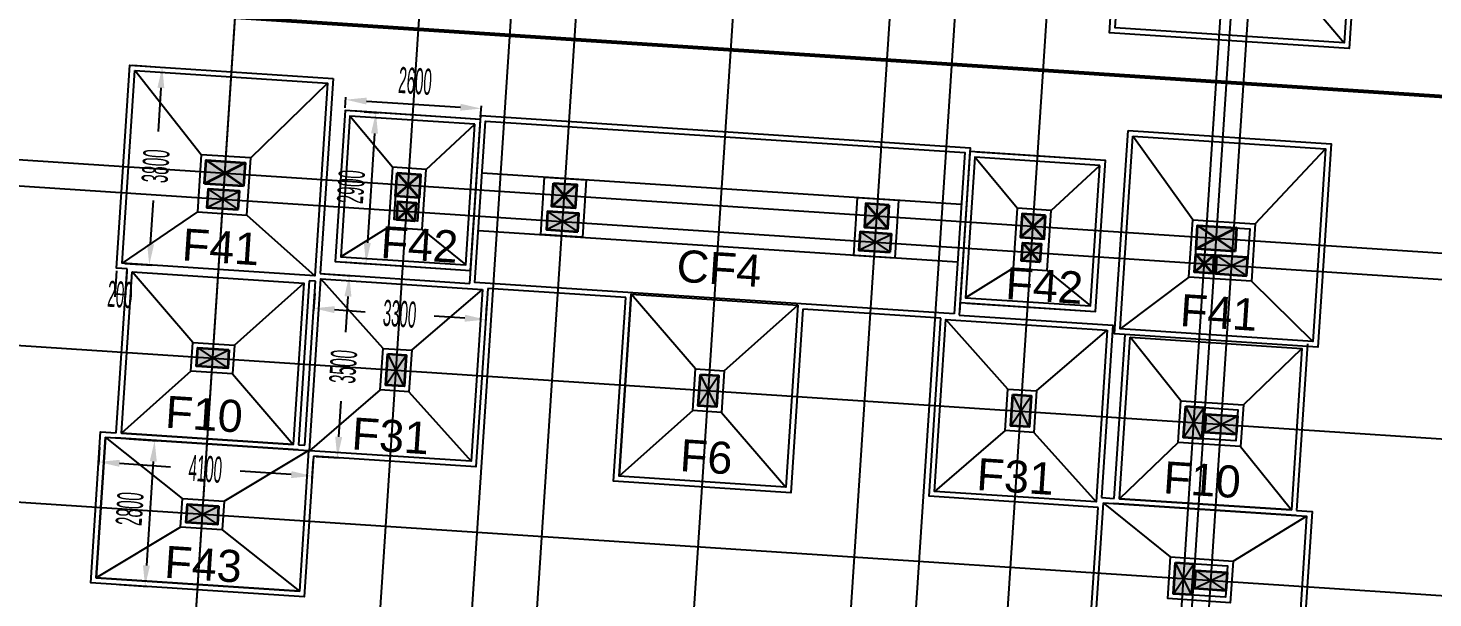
# Model space of a CAD drawing. Header units: millimetres. Extents: x -3092162 to 4513894, y -12317808 to 1849994.
# Drawn here: x 434175.67 to 434202.59, y -5893716.17 to -5893705.25 of the extents above; entities that cross this region are included whole.
import ezdxf

# ---------------------------------------------------------------- set-up
doc = ezdxf.new("R2010")
doc.units = ezdxf.units.MM
doc.header["$LTSCALE"] = 2
doc.header["$MEASUREMENT"] = 0
doc.header["$PDMODE"] = 34
doc.header["$PDSIZE"] = 500
doc.layers.add('cent lines', color=161, linetype='Continuous')
for name, color, linetype, lineweight in [('coloumn', 10, 'Continuous', 35), ('FOUNDATIONS', 250, 'Continuous', 25), ('LINE', 250, 'Continuous', 20)]:
    doc.layers.add(name, color=color, linetype=linetype, lineweight=lineweight)
doc.styles.add('250', font='ARIALN.TTF', dxfattribs={"width": 0.5, "height": 150})
doc.styles.add('style3', font='arialbi.ttf')
doc.dimstyles.new('250', dxfattribs={"dimscale": 0, "dimtxt": 150, "dimasz": 50, "dimexe": 50, "dimexo": 50, "dimgap": 50, "dimtad": 1, "dimdec": 0, "dimzin": 0, "dimdsep": 46, "dimtxsty": '250', "dimblk": 'OBLIQUE', "dimcen": 100, "dimdle": 50, "dimclrd": 256, "dimclre": 256, "dimclrt": 256, "dimadec": 0, "dimazin": 2, "dimtfac": 1, "dimtdec": 0, "dimtofl": 0, "dimtmove": 1, "dimatfit": 0, "dimfxl": 50, "dimtolj": 1, "dimtzin": 0, "dimlwd": -1, "dimlwe": -1, "dimarcsym": 1})

# ---------------------------------------------------------------- blocks, each defined once
blk = doc.blocks.new('1')
at = {"layer": 'coloumn', "ltscale": 100}
blk.add_hatch(color=256, dxfattribs=at).paths.add_polyline_path([(-2340612, -6246414), (-2340262, -6246414), (-2340262, -6245814), (-2340612, -6245814)])
at = {"layer": 'coloumn', "lineweight": 25, "ltscale": 100}
for p, q in [((-2340262, -6245814), (-2340612, -6246414)), ((-2340612, -6245814), (-2340262, -6246414))]:
    blk.add_line(p, q, dxfattribs=at)
at = {"layer": 'coloumn', "ltscale": 100}
blk.add_lwpolyline([(-2340612, -6246414), (-2340262, -6246414), (-2340262, -6245814), (-2340612, -6245814)], close=True, dxfattribs=at)
blk = doc.blocks.new('A$C59DD3E4C')
at = {"layer": 'coloumn', "ltscale": 100}
blk.add_hatch(color=252, dxfattribs=at).paths.add_polyline_path([(450, 750), (0, 750), (0, 0), (450, 0)])
at = {"layer": 'coloumn', "color": 252, "ltscale": 100}
for p, q in [((0, 750), (450, 750)), ((0, 0), (0, 750)), ((450, 750), (450, 0)), ((450, 0), (0, 0))]:
    blk.add_line(p, q, dxfattribs=at)
blk.add_lwpolyline([(450, 750), (0, 0), (0, 750), (450, 0)], dxfattribs=at)
blk = doc.blocks.new('2')
at = {"layer": 'coloumn', "ltscale": 100}
blk.add_hatch(color=252, dxfattribs=at).paths.add_polyline_path([(-2341844.5, -6255844), (-2341394.5, -6255844), (-2341394.5, -6255394), (-2341844.5, -6255394)])
at = {"layer": 'coloumn', "color": 252, "ltscale": 100}
for p, q in [((-2341844.5, -6255394), (-2341394.5, -6255844)), ((-2341394.5, -6255394), (-2341844.5, -6255844))]:
    blk.add_line(p, q, dxfattribs=at)
blk.add_lwpolyline([(-2341844.5, -6255844), (-2341394.5, -6255844), (-2341394.5, -6255394), (-2341844.5, -6255394)], close=True, dxfattribs=at)
blk = doc.blocks.new('4')
at = {"layer": 'coloumn', "ltscale": 100}
blk.add_hatch(color=252, dxfattribs=at).paths.add_polyline_path([(-2353203.5, -6269441.5), (-2352853.5, -6269441.5), (-2352853.5, -6269091.5), (-2353203.5, -6269091.5)])
at = {"layer": 'coloumn', "color": 252, "ltscale": 100}
for p, q in [((-2352854, -6269091.5), (-2353203.5, -6269441.5)), ((-2353203.5, -6269091.5), (-2352853.5, -6269441.5))]:
    blk.add_line(p, q, dxfattribs=at)
blk.add_lwpolyline([(-2353203.5, -6269441.5), (-2352853.5, -6269441.5), (-2352853.5, -6269091.5), (-2353203.5, -6269091.5)], close=True, dxfattribs=at)
blk = doc.blocks.new('*D446')
at = {"layer": 'Defpoints', "color": 0, "linetype": 'Continuous', "ltscale": 100, "transparency": 16777216}
for p in [(-2372286, -7869143), (-2372086, -7869143), (-2372286, -7869646)]:
    blk.add_point(p, dxfattribs=at)
at = {"layer": 'FOUNDATIONS', "ltscale": 100, "transparency": 16777216}
for p, q in [((-2372286, -7869193), (-2372286, -7869696)), ((-2372086, -7869193), (-2372086, -7869696)), ((-2372086, -7869646), (-2372286, -7869646))]:
    blk.add_line(p, q, dxfattribs=at)
at = {"layer": 'FOUNDATIONS', "linetype": 'Continuous', "lineweight": 25, "ltscale": 100, "transparency": 16777216, "insert": (-2372186, -7869646), "char_height": 500, "attachment_point": 5, "style": '250'}
blk.add_mtext('\\A1;200', dxfattribs=at)
blk = doc.blocks.new('*D400')
at = {"layer": 'Defpoints', "color": 0, "linetype": 'Continuous', "ltscale": 100, "transparency": 16777216}
for p in [(-2372286, -7865243), (-2372186, -7869043), (-2371666, -7869043)]:
    blk.add_point(p, dxfattribs=at)
at = {"layer": 'FOUNDATIONS', "ltscale": 100, "transparency": 16777216}
for p, q in [((-2372236, -7865243), (-2371616, -7865243)), ((-2371666, -7865643), (-2371666, -7866481)), ((-2371666, -7868643), (-2371666, -7867805)), ((-2372136, -7869043), (-2371616, -7869043))]:
    blk.add_line(p, q, dxfattribs=at)
at = {"layer": 'FOUNDATIONS', "linetype": 'Continuous', "ltscale": 100, "transparency": 16777216}
for points in [[(-2371733, -7865643), (-2371600, -7865643), (-2371666, -7865243)], [(-2371733, -7868643), (-2371600, -7868643), (-2371666, -7869043)]]:
    blk.add_solid(points, dxfattribs=at)
at = {"layer": 'FOUNDATIONS', "linetype": 'Continuous', "lineweight": 25, "ltscale": 100, "transparency": 16777216, "insert": (-2371666, -7867143), "char_height": 500, "attachment_point": 5, "rotation": 90, "style": '250'}
blk.add_mtext('\\A1;3800', dxfattribs=at)
blk = doc.blocks.new('*D447')
at = {"layer": 'Defpoints', "color": 0, "linetype": 'Continuous', "ltscale": 100, "transparency": 16777216}
for p in [(-2365516, -7865634), (-2368116, -7865843), (-2365516, -7865843)]:
    blk.add_point(p, dxfattribs=at)
at = {"layer": 'FOUNDATIONS', "ltscale": 100, "transparency": 16777216}
for p, q in [((-2368116, -7865793), (-2368116, -7865584)), ((-2367716, -7865634), (-2365916, -7865634)), ((-2365516, -7865793), (-2365516, -7865584))]:
    blk.add_line(p, q, dxfattribs=at)
at = {"layer": 'FOUNDATIONS', "linetype": 'Continuous', "ltscale": 100, "transparency": 16777216}
for points in [[(-2367716, -7865568), (-2367716, -7865701), (-2368116, -7865634)], [(-2365916, -7865568), (-2365916, -7865701), (-2365516, -7865634)]]:
    blk.add_solid(points, dxfattribs=at)
at = {"layer": 'FOUNDATIONS', "linetype": 'Continuous', "lineweight": 25, "ltscale": 100, "transparency": 16777216, "insert": (-2366813, -7865192), "char_height": 500, "attachment_point": 5, "style": '250'}
blk.add_mtext('\\A1;2600', dxfattribs=at)
blk = doc.blocks.new('*D401')
at = {"layer": 'Defpoints', "color": 0, "linetype": 'Continuous', "ltscale": 100, "transparency": 16777216}
for p in [(-2367801, -7865843), (-2367801, -7868743), (-2367524, -7868743)]:
    blk.add_point(p, dxfattribs=at)
at = {"layer": 'FOUNDATIONS', "ltscale": 100, "transparency": 16777216}
for p, q in [((-2367751, -7865843), (-2367474, -7865843)), ((-2367524, -7866243), (-2367524, -7868343)), ((-2367751, -7868743), (-2367474, -7868743))]:
    blk.add_line(p, q, dxfattribs=at)
at = {"layer": 'FOUNDATIONS', "linetype": 'Continuous', "ltscale": 100, "transparency": 16777216}
for points in [[(-2367591, -7866243), (-2367458, -7866243), (-2367524, -7865843)], [(-2367591, -7868343), (-2367458, -7868343), (-2367524, -7868743)]]:
    blk.add_solid(points, dxfattribs=at)
at = {"layer": 'FOUNDATIONS', "linetype": 'Continuous', "lineweight": 25, "ltscale": 100, "transparency": 16777216, "insert": (-2367904, -7867293), "char_height": 500, "attachment_point": 5, "rotation": 90, "style": '250'}
blk.add_mtext('\\A1;2900', dxfattribs=at)
blk = doc.blocks.new('*D402')
at = {"layer": 'Defpoints', "color": 0, "linetype": 'Continuous', "ltscale": 100, "transparency": 16777216}
for p in [(-2368466, -7869332), (-2365166, -7869332), (-2365166, -7869664)]:
    blk.add_point(p, dxfattribs=at)
at = {"layer": 'FOUNDATIONS', "ltscale": 100, "transparency": 16777216}
for p, q in [((-2368466, -7869382), (-2368466, -7869714)), ((-2365166, -7869382), (-2365166, -7869714)), ((-2368066, -7869664), (-2367478, -7869664)), ((-2365566, -7869664), (-2366153, -7869664))]:
    blk.add_line(p, q, dxfattribs=at)
at = {"layer": 'FOUNDATIONS', "linetype": 'Continuous', "ltscale": 100, "transparency": 16777216}
for points in [[(-2368066, -7869597), (-2368066, -7869731), (-2368466, -7869664)], [(-2365566, -7869597), (-2365566, -7869731), (-2365166, -7869664)]]:
    blk.add_solid(points, dxfattribs=at)
at = {"layer": 'FOUNDATIONS', "linetype": 'Continuous', "lineweight": 25, "ltscale": 100, "transparency": 16777216, "insert": (-2366816, -7869664), "char_height": 500, "attachment_point": 5, "style": '250'}
blk.add_mtext('\\A1;3300', dxfattribs=at)
blk = doc.blocks.new('*D403')
at = {"layer": 'Defpoints', "color": 0, "linetype": 'Continuous', "ltscale": 100, "transparency": 16777216}
for p in [(-2368366, -7868993), (-2368286, -7872493), (-2367828, -7872493)]:
    blk.add_point(p, dxfattribs=at)
at = {"layer": 'FOUNDATIONS', "ltscale": 100, "transparency": 16777216}
for p, q in [((-2368316, -7868993), (-2367778, -7868993)), ((-2367828, -7869393), (-2367828, -7870081)), ((-2367828, -7872093), (-2367828, -7871405)), ((-2368236, -7872493), (-2367778, -7872493))]:
    blk.add_line(p, q, dxfattribs=at)
at = {"layer": 'FOUNDATIONS', "linetype": 'Continuous', "ltscale": 100, "transparency": 16777216}
for points in [[(-2367895, -7869393), (-2367761, -7869393), (-2367828, -7868993)], [(-2367895, -7872093), (-2367761, -7872093), (-2367828, -7872493)]]:
    blk.add_solid(points, dxfattribs=at)
at = {"layer": 'FOUNDATIONS', "linetype": 'Continuous', "lineweight": 25, "ltscale": 100, "transparency": 16777216, "insert": (-2367828, -7870743), "char_height": 500, "attachment_point": 5, "rotation": 90, "style": '250'}
blk.add_mtext('\\A1;3500', dxfattribs=at)
blk = doc.blocks.new('*D404')
at = {"layer": 'Defpoints', "color": 0, "linetype": 'Continuous', "ltscale": 100, "transparency": 16777216}
for p in [(-2372386, -7872538), (-2368286, -7872493), (-2368286, -7872873)]:
    blk.add_point(p, dxfattribs=at)
at = {"layer": 'FOUNDATIONS', "ltscale": 100, "transparency": 16777216}
for p, q in [((-2372386, -7872588), (-2372386, -7872923)), ((-2368286, -7872543), (-2368286, -7872923)), ((-2371986, -7872873), (-2371004, -7872873)), ((-2368686, -7872873), (-2369668, -7872873))]:
    blk.add_line(p, q, dxfattribs=at)
at = {"layer": 'FOUNDATIONS', "linetype": 'Continuous', "ltscale": 100, "transparency": 16777216}
for points in [[(-2371986, -7872806), (-2371986, -7872940), (-2372386, -7872873)], [(-2368686, -7872806), (-2368686, -7872940), (-2368286, -7872873)]]:
    blk.add_solid(points, dxfattribs=at)
at = {"layer": 'FOUNDATIONS', "linetype": 'Continuous', "lineweight": 25, "ltscale": 100, "transparency": 16777216, "insert": (-2370336, -7872873), "char_height": 500, "attachment_point": 5, "style": '250'}
blk.add_mtext('\\A1;4100', dxfattribs=at)
blk = doc.blocks.new('*D405')
at = {"layer": 'Defpoints', "color": 0, "linetype": 'Continuous', "ltscale": 100, "transparency": 16777216}
for p in [(-2371883, -7872393), (-2371883, -7875193), (-2371342, -7875193)]:
    blk.add_point(p, dxfattribs=at)
at = {"layer": 'FOUNDATIONS', "ltscale": 100, "transparency": 16777216}
for p, q in [((-2371833, -7872393), (-2371292, -7872393)), ((-2371342, -7872793), (-2371342, -7874793)), ((-2371833, -7875193), (-2371292, -7875193))]:
    blk.add_line(p, q, dxfattribs=at)
at = {"layer": 'FOUNDATIONS', "linetype": 'Continuous', "ltscale": 100, "transparency": 16777216}
for points in [[(-2371409, -7872793), (-2371275, -7872793), (-2371342, -7872393)], [(-2371409, -7874793), (-2371275, -7874793), (-2371342, -7875193)]]:
    blk.add_solid(points, dxfattribs=at)
at = {"layer": 'FOUNDATIONS', "linetype": 'Continuous', "lineweight": 25, "ltscale": 100, "transparency": 16777216, "insert": (-2371731, -7873730), "char_height": 500, "attachment_point": 5, "rotation": 90, "style": '250'}
blk.add_mtext('\\A1;2800', dxfattribs=at)
blk = doc.blocks.new('FKU')
at = {"layer": 'cent lines', "ltscale": 0.01}
for points in [[(-2370336.1, -7892742.9), (-2370336.1, -7811642.9)], [(-2365058.7, -7892742.9), (-2365058.7, -7811642.9)], [(-2363816.1, -7892742.9), (-2363816.1, -7811642.9)], [(-2360816.1, -7892742.9), (-2360816.1, -7811642.9)], [(-2357816.1, -7892742.9), (-2357816.1, -7811642.9)], [(-2354816.1, -7892742.9), (-2354816.1, -7811642.9)], [(-2366816.1, -7892742.9), (-2366816.1, -7812642.9)], [(-2351496.1, -7892742.9), (-2351496.1, -7812642.9)], [(-2351296.1, -7892742.9), (-2351296.1, -7812642.9)], [(-2350971.1, -7892742.9), (-2350971.1, -7812642.9)], [(-2370336.1, -7892742.9), (-2370336.1, -7818625.5)], [(-2356573.5, -7892742.9), (-2356573.5, -7839692.9)], [(-2404906.1, -7867192.9), (-2313726.1, -7867192.9)], [(-2404906.1, -7867692.9), (-2313726.1, -7867692.9)], [(-2404906.1, -7870742.9), (-2313726.1, -7870742.9)], [(-2404906.1, -7873742.9), (-2313726.1, -7873742.9)]]:
    blk.add_lwpolyline(points, dxfattribs=at)
at = {"layer": 'cent lines', "color": 1, "lineweight": 53, "ltscale": 0.01}
blk.add_lwpolyline([(-2394906.1, -7864192.9), (-2326726.1, -7864192.9), (-2326726.1, -7891742.9), (-2394906.1, -7891742.9)], close=True, dxfattribs=at)
at = {"layer": 'FOUNDATIONS', "linetype": 'Continuous', "lineweight": 25, "ltscale": 100}
for p, q in [((-2350821.1, -7861517.9), (-2349096.1, -7863292.9)), ((-2372186.1, -7865342.9), (-2368486.1, -7865342.9)), ((-2370811.1, -7866867.9), (-2372186.1, -7865342.9)), ((-2369861.1, -7866867.9), (-2368486.1, -7865342.9)), ((-2368386.1, -7865242.9), (-2368386.1, -7868992.9)), ((-2351771.1, -7866867.9), (-2353021.1, -7865342.9)), ((-2350571.1, -7866867.9), (-2349321.1, -7865342.9)), ((-2370811.1, -7867967.9), (-2372186.1, -7869042.9)), ((-2369861.1, -7867967.9), (-2368486.1, -7869042.9)), ((-2351771.1, -7867967.9), (-2353021.1, -7869042.9)), ((-2350571.1, -7867967.9), (-2349321.1, -7869042.9)), ((-2370735.7, -7870467.9), (-2371985.7, -7869192.9)), ((-2369935.7, -7870467.9), (-2368685.7, -7869192.9)), ((-2367090.7, -7870342.9), (-2368365.7, -7869092.9)), ((-2366540.7, -7870342.9), (-2365265.7, -7869092.9)), ((-2362415.7, -7868992.9), (-2362415.7, -7872492.9)), ((-2361090.7, -7870342.9), (-2362415.7, -7868992.9)), ((-2360540.7, -7870342.9), (-2359215.7, -7868992.9)), ((-2355091.1, -7870335), (-2356366.1, -7869085)), ((-2354541.1, -7870335), (-2353266.1, -7869085)), ((-2351771.1, -7870342.9), (-2352821.1, -7869192.9)), ((-2350571.1, -7870342.9), (-2349521.1, -7869192.9)), ((-2370735.7, -7871017.9), (-2371985.7, -7872292.9)), ((-2369935.7, -7871017.9), (-2368685.7, -7872292.9)), ((-2367090.7, -7871142.9), (-2368365.7, -7872392.9)), ((-2366540.7, -7871142.9), (-2365265.7, -7872392.9)), ((-2361090.7, -7871142.9), (-2362415.7, -7872492.9)), ((-2360540.7, -7871142.9), (-2359215.7, -7872492.9)), ((-2355091.1, -7871135), (-2356366.1, -7872385)), ((-2354541.1, -7871135), (-2353266.1, -7872385)), ((-2351771.1, -7871142.9), (-2352821.1, -7872292.9)), ((-2350571.1, -7871142.9), (-2349521.1, -7872292.9)), ((-2372286.1, -7872392.9), (-2372286.1, -7875092.9)), ((-2370736.1, -7873467.9), (-2372286.1, -7872392.9)), ((-2369936.1, -7873467.9), (-2368386.1, -7872392.9)), ((-2368585.7, -7872292.9), (-2368465.7, -7872292.9)), ((-2351771.1, -7873342.9), (-2353121.1, -7872392.9)), ((-2350571.1, -7873342.9), (-2349221.1, -7872392.9)), ((-2370736.1, -7874017.9), (-2372286.1, -7875092.9)), ((-2369936.1, -7874017.9), (-2368386.1, -7875092.9)), ((-2372286.1, -7875092.9), (-2368386.1, -7875092.9))]:
    blk.add_line(p, q, dxfattribs=at)
at = {"layer": 'FOUNDATIONS', "ltscale": 100}
for p, q in [((-2367141.1, -7866867.9), (-2368016.1, -7865942.9)), ((-2367141.1, -7866867.9), (-2368016.1, -7865942.9)), ((-2365616.1, -7865842.9), (-2367986.1, -7865842.9)), ((-2365616.1, -7865842.9), (-2367986.1, -7865842.9)), ((-2366491.1, -7866867.9), (-2365616.1, -7865942.9)), ((-2366491.1, -7866867.9), (-2365616.1, -7865942.9)), ((-2365416.1, -7865867.9), (-2356216.1, -7865867.9)), ((-2365416.1, -7865867.9), (-2356216.1, -7865867.9)), ((-2355141.1, -7866867.9), (-2356016.1, -7865942.9)), ((-2355141.1, -7866867.9), (-2356016.1, -7865942.9)), ((-2354491.1, -7866867.9), (-2353616.1, -7865942.9)), ((-2354491.1, -7866867.9), (-2353616.1, -7865942.9)), ((-2356216.1, -7866867.9), (-2365416.1, -7866867.9)), ((-2356216.1, -7866867.9), (-2365416.1, -7866867.9)), ((-2367141.1, -7868017.9), (-2368016.1, -7868642.9)), ((-2367141.1, -7868017.9), (-2368016.1, -7868642.9)), ((-2366491.1, -7868017.9), (-2365616.1, -7868642.9)), ((-2366491.1, -7868017.9), (-2365616.1, -7868642.9)), ((-2365416.1, -7867967.9), (-2356216.1, -7867967.9)), ((-2365416.1, -7867967.9), (-2356216.1, -7867967.9)), ((-2355141.1, -7868017.9), (-2356016.1, -7868642.9)), ((-2355141.1, -7868017.9), (-2356016.1, -7868642.9)), ((-2354491.1, -7868017.9), (-2353616.1, -7868642.9)), ((-2354491.1, -7868017.9), (-2353616.1, -7868642.9))]:
    blk.add_line(p, q, dxfattribs=at)
at = {"layer": 'FOUNDATIONS', "linetype": 'Continuous', "lineweight": 25, "ltscale": 100}
for points in [[(-2353596.1, -7859592.9), (-2353596.1, -7858992.9), (-2348996.1, -7858992.9), (-2348996.1, -7863392.9), (-2353596.1, -7863392.9), (-2353596.1, -7862792.9)], [(-2372085.7, -7869142.9), (-2372286.1, -7869142.9), (-2372286.1, -7865242.9), (-2368386.1, -7865242.9)], [(-2356116.1, -7868985), (-2353166.1, -7868985), (-2353166.1, -7872292.9)], [(-2372085.7, -7872292.9), (-2372085.7, -7869142.9)], [(-2368465.7, -7869142.9), (-2368585.7, -7869142.9)], [(-2368585.7, -7869142.9), (-2368585.7, -7872292.9)], [(-2368465.7, -7872292.9), (-2368465.7, -7869142.9)], [(-2368386.1, -7868992.9), (-2365516.1, -7868992.9)], [(-2365165.7, -7869067.9), (-2365165.7, -7872492.9), (-2368286.1, -7872492.9)], [(-2359115.7, -7869067.9), (-2359115.7, -7872592.9), (-2362515.7, -7872592.9), (-2362515.7, -7869067.9)], [(-2353221.1, -7872485), (-2356466.1, -7872485), (-2356466.1, -7869067.9)], [(-2352921.1, -7872292.9), (-2352921.1, -7869142.9)], [(-2349421.1, -7869092.9), (-2349421.1, -7872292.9)], [(-2368286.1, -7872492.9), (-2368286.1, -7875192.9), (-2372386.1, -7875192.9), (-2372386.1, -7872292.9), (-2372085.7, -7872292.9)], [(-2368585.7, -7872392.9), (-2372085.7, -7872392.9)], [(-2371985.7, -7872292.9), (-2368685.7, -7872292.9)], [(-2349421.1, -7872292.9), (-2349121.1, -7872292.9), (-2349121.1, -7875192.9), (-2353221.1, -7875192.9), (-2353221.1, -7872485)], [(-2353166.1, -7872292.9), (-2352921.1, -7872292.9)], [(-2349421.1, -7872392.9), (-2352921.1, -7872392.9)], [(-2352821.1, -7872292.9), (-2349521.1, -7872292.9)]]:
    blk.add_lwpolyline(points, dxfattribs=at)
for points in [[(-2353496.1, -7859092.9), (-2349096.1, -7859092.9), (-2349096.1, -7863292.9), (-2353496.1, -7863292.9)], [(-2372186.1, -7865342.9), (-2368486.1, -7865342.9), (-2368486.1, -7869042.9), (-2372186.1, -7869042.9)], [(-2353121.1, -7865242.9), (-2349221.1, -7865242.9), (-2349221.1, -7869142.9), (-2353121.1, -7869142.9)], [(-2353021.1, -7865342.9), (-2349321.1, -7865342.9), (-2349321.1, -7869042.9), (-2353021.1, -7869042.9)], [(-2367041.1, -7866967.9), (-2366591.1, -7866967.9), (-2366591.1, -7867867.9), (-2367041.1, -7867867.9)], [(-2351771.1, -7866867.9), (-2350571.1, -7866867.9), (-2350571.1, -7867967.9), (-2351771.1, -7867967.9)], [(-2351671.1, -7866967.9), (-2350671.1, -7866967.9), (-2350671.1, -7867867.9), (-2351671.1, -7867867.9)], [(-2371985.7, -7869192.9), (-2368685.7, -7869192.9), (-2368685.7, -7872292.9), (-2371985.7, -7872292.9)], [(-2365265.7, -7869092.9), (-2365265.7, -7872392.9), (-2368365.7, -7872392.9), (-2368365.7, -7869092.9)], [(-2359215.7, -7868992.9), (-2359215.7, -7872492.9), (-2362415.7, -7872492.9), (-2362415.7, -7868992.9)], [(-2353266.1, -7869085), (-2353266.1, -7872385), (-2356366.1, -7872385), (-2356366.1, -7869085)], [(-2352821.1, -7869192.9), (-2349521.1, -7869192.9), (-2349521.1, -7872292.9), (-2352821.1, -7872292.9)], [(-2354541.1, -7870335), (-2354541.1, -7871135), (-2355091.1, -7871135), (-2355091.1, -7870335)], [(-2370735.7, -7870467.9), (-2369935.7, -7870467.9), (-2369935.7, -7871017.9), (-2370735.7, -7871017.9)], [(-2366540.7, -7870342.9), (-2366540.7, -7871142.9), (-2367090.7, -7871142.9), (-2367090.7, -7870342.9)], [(-2361090.7, -7870342.9), (-2360540.7, -7870342.9), (-2360540.7, -7871142.9), (-2361090.7, -7871142.9)], [(-2360990.7, -7870442.9), (-2360640.7, -7870442.9), (-2360640.7, -7871042.9), (-2360990.7, -7871042.9)], [(-2351771.1, -7870342.9), (-2350571.1, -7870342.9), (-2350571.1, -7871142.9), (-2351771.1, -7871142.9)], [(-2351671.1, -7870442.9), (-2350671.1, -7870442.9), (-2350671.1, -7871042.9), (-2351671.1, -7871042.9)], [(-2372286.1, -7872392.9), (-2368386.1, -7872392.9), (-2368386.1, -7875092.9), (-2372286.1, -7875092.9)], [(-2353121.1, -7872392.9), (-2349221.1, -7872392.9), (-2349221.1, -7875092.9), (-2353121.1, -7875092.9)], [(-2370736.1, -7873467.9), (-2369936.1, -7873467.9), (-2369936.1, -7874017.9), (-2370736.1, -7874017.9)], [(-2351771.1, -7873342.9), (-2350571.1, -7873342.9), (-2350571.1, -7874142.9), (-2351771.1, -7874142.9)], [(-2351671.1, -7873442.9), (-2350671.1, -7873442.9), (-2350671.1, -7874042.9), (-2351671.1, -7874042.9)], [(-2370636.1, -7873567.9), (-2370036.1, -7873567.9), (-2370036.1, -7873917.9), (-2370636.1, -7873917.9)]]:
    blk.add_lwpolyline(points, close=True, dxfattribs=at)
at = {"layer": 'FOUNDATIONS', "ltscale": 100}
for points in [[(-2365516.1, -7865842.9), (-2368116.1, -7865842.9), (-2368116.1, -7868742.9), (-2365516.1, -7868742.9)], [(-2365616.1, -7865942.9), (-2368016.1, -7865942.9), (-2368016.1, -7868642.9), (-2365616.1, -7868642.9)], [(-2365616.1, -7865942.9), (-2368016.1, -7865942.9), (-2368016.1, -7868642.9), (-2365616.1, -7868642.9)], [(-2356216.1, -7868967.9), (-2365416.1, -7868967.9), (-2365416.1, -7865867.9), (-2356216.1, -7865867.9)], [(-2356216.1, -7868967.9), (-2365416.1, -7868967.9), (-2365416.1, -7865867.9), (-2356216.1, -7865867.9)], [(-2353516.1, -7865842.9), (-2356116.1, -7865842.9), (-2356116.1, -7868742.9), (-2353516.1, -7868742.9)], [(-2353616.1, -7865942.9), (-2356016.1, -7865942.9), (-2356016.1, -7868642.9), (-2353616.1, -7868642.9)], [(-2353616.1, -7865942.9), (-2356016.1, -7865942.9), (-2356016.1, -7868642.9), (-2353616.1, -7868642.9)], [(-2370811.1, -7867967.9), (-2369861.1, -7867967.9), (-2369861.1, -7866867.9), (-2370811.1, -7866867.9)], [(-2366491.1, -7866867.9), (-2367141.1, -7866867.9), (-2367141.1, -7868017.9), (-2366491.1, -7868017.9)], [(-2366491.1, -7866867.9), (-2367141.1, -7866867.9), (-2367141.1, -7868017.9), (-2366491.1, -7868017.9)], [(-2363416.1, -7867967.9), (-2364216.1, -7867967.9), (-2364216.1, -7866867.9), (-2363416.1, -7866867.9)], [(-2357416.1, -7866867.9), (-2358216.1, -7866867.9), (-2358216.1, -7867967.9), (-2357416.1, -7867967.9)], [(-2354491.1, -7866867.9), (-2355141.1, -7866867.9), (-2355141.1, -7868017.9), (-2354491.1, -7868017.9)], [(-2354491.1, -7866867.9), (-2355141.1, -7866867.9), (-2355141.1, -7868017.9), (-2354491.1, -7868017.9)]]:
    blk.add_lwpolyline(points, close=True, dxfattribs=at)
for points in [[(-2367986.1, -7868742.9), (-2365516.1, -7868742.9), (-2365516.1, -7865842.9), (-2367986.1, -7865842.9)], [(-2367986.1, -7868742.9), (-2365516.1, -7868742.9), (-2365516.1, -7865842.9), (-2367986.1, -7865842.9)], [(-2365516.1, -7868992.9), (-2365516.1, -7865767.9), (-2356116.1, -7865767.9), (-2356116.1, -7868935)], [(-2365516.1, -7868992.9), (-2365516.1, -7865767.9), (-2356116.1, -7865767.9), (-2356116.1, -7868985)], [(-2355986.1, -7868742.9), (-2353516.1, -7868742.9), (-2353516.1, -7865842.9), (-2355986.1, -7865842.9)], [(-2355986.1, -7868742.9), (-2353516.1, -7868742.9), (-2353516.1, -7865842.9), (-2355986.1, -7865842.9)], [(-2362511.5, -7869067.9), (-2365165.7, -7869067.9)], [(-2362515.7, -7869067.9), (-2365165.7, -7869067.9)], [(-2356466.1, -7869067.9), (-2359115.7, -7869067.9)]]:
    blk.add_lwpolyline(points, dxfattribs=at)
at = {"layer": 'coloumn', "lineweight": 70}
for name, p, rotation in [('A$C59DD3E4C', (-2370711.1, -7866967.9), 270), ('2', (-4699435.6, -14122811.9), 180), ('2', (-4696435.6, -14122811.9), 180), ('A$C59DD3E4C', (-2351671.1, -7866967.9), 270), ('1', (-8616450.1, -5527255.9), 90), ('1', (-8609930.1, -5527255.9), 90), ('1', (-8603930.1, -5527255.9), 90), ('1', (-8597085.1, -5527255.9), 90)]:
    blk.add_blockref(name, p, dxfattribs=dict(at, rotation=rotation))
at = {"layer": 'coloumn', "lineweight": 70, "xscale": -1}
for name, p, rotation in [('2', (-25196.6, -14122811.9), 180), ('2', (-22196.6, -14122811.9), 180), ('1', (-8616449.7, -10211179.9), 90), ('1', (-26378.7, -14116856.9), 180), ('1', (-20378.7, -14116856.9), 180), ('1', (-14379.1, -14116849), 180), ('1', (-11059.1, -14116856.9), 180), ('1', (-8597085.1, -10211179.9), 90), ('1', (-11059.1, -14119856.9), 180), ('1', (-8616450.1, -10214179.9), 90), ('1', (-8597085.1, -10214179.9), 90)]:
    blk.add_blockref(name, p, dxfattribs=dict(at, rotation=rotation))
for p in [(-4719844.6, -1598426.4), (-4707844.6, -1598426.4), (-4704524.6, -1598426.4)]:
    blk.add_blockref('4', p, dxfattribs=at)
at = {"layer": 'LINE', "lineweight": 25, "char_height": 614.763, "width": 61500.785, "attachment_point": 3, "style": 'style3'}
for s, insert in [('{\\fArial|b0|i0|c0|p34;F42}', (-2365785.3, -7868003)), ('{\\fArial|b0|i0|c0|p34;CF4}', (-2359955.8, -7868082)), ('{\\fArial|b0|i0|c0|p34;F42}', (-2353785.3, -7868003)), ('{\\fArial|b0|i0|c0|p34;F41}', (-2369580.3, -7868298.5)), ('{\\fArial|b0|i0|c0|p34;F41}', (-2350415.3, -7868298.5)), ('{\\fArial|b0|i0|c0|p34;F10}', (-2369688.9, -7871518.4)), ('{\\fArial|b0|i0|c0|p34;F10}', (-2350524.3, -7871518.4)), ('{\\fArial|b0|i0|c0|p34;F31}', (-2366097.7, -7871699.2)), ('{\\fArial|b0|i0|c0|p34;F6}', (-2360272.2, -7871702.7)), ('{\\fArial|b0|i0|c0|p34;F31}', (-2354098.1, -7871691.3)), ('{\\fArial|b0|i0|c0|p34;F43}', (-2369517.4, -7874389.4))]:
    blk.add_mtext(s, dxfattribs=dict(at, insert=insert))
at = {"layer": 'FOUNDATIONS', "linetype": 'Continuous', "lineweight": 25, "ltscale": 100}
dim = blk.add_linear_dim(base=(-2365516.1, -7865634.5), p1=(-2368116.1, -7865842.9), p2=(-2365516.1, -7865842.9), dimstyle='250', override={"dimscale": 1, "dimtxt": 600, "dimasz": 400, "dimtad": 0, "dimtfillclr": 256}, dxfattribs=at)
dim.commit()
dim.dimension.update_dxf_attribs({"geometry": '*D447', "text_midpoint": (-2366813, -7865192), "dimtype": 128})
for base, p1, p2, picture, middle in [((-2371666.5, -7869042.9), (-2372286.1, -7865242.9), (-2372186.1, -7869042.9), '*D400', (-2371666.5, -7867142.9)), ((-2367828, -7872492.9), (-2368365.7, -7868992.9), (-2368286.1, -7872492.9), '*D403', (-2367828, -7870742.9))]:
    dim = blk.add_linear_dim(base=base, p1=p1, p2=p2, angle=90, dimstyle='250', override={"dimscale": 1, "dimtxt": 600, "dimasz": 400, "dimtad": 0, "dimtfillclr": 256}, dxfattribs=at)
    dim.commit()
    dim.dimension.update_dxf_attribs({"geometry": picture, "text_midpoint": middle})
for base, p1, p2, picture, middle in [((-2367524.5, -7868742.9), (-2367800.6, -7865842.9), (-2367800.6, -7868742.9), '*D401', (-2367904.5, -7867292.9)), ((-2371342, -7875192.9), (-2371883.1, -7872392.9), (-2371883.1, -7875192.9), '*D405', (-2371731, -7873729.5))]:
    dim = blk.add_linear_dim(base=base, p1=p1, p2=p2, angle=90, dimstyle='250', override={"dimscale": 1, "dimtxt": 600, "dimasz": 400, "dimtad": 0, "dimtfillclr": 256}, dxfattribs=at)
    dim.commit()
    dim.dimension.update_dxf_attribs({"geometry": picture, "text_midpoint": middle, "dimtype": 128})
for base, p1, p2, picture, middle in [((-2372286.1, -7869646), (-2372085.7, -7869142.9), (-2372286.1, -7869142.9), '*D446', (-2372185.9, -7869646)), ((-2365165.7, -7869664), (-2368465.7, -7869331.9), (-2365165.7, -7869331.9), '*D402', (-2366815.7, -7869664)), ((-2368286.1, -7872873), (-2372386.1, -7872538), (-2368286.1, -7872492.9), '*D404', (-2370336.1, -7872873))]:
    dim = blk.add_linear_dim(base=base, p1=p1, p2=p2, dimstyle='250', override={"dimscale": 1, "dimtxt": 600, "dimasz": 400, "dimtad": 0, "dimtfillclr": 256}, dxfattribs=at)
    dim.commit()
    dim.dimension.update_dxf_attribs({"geometry": picture, "text_midpoint": middle})

msp = doc.modelspace()

# ---------------------------------------------------------------- block references
at = {"layer": 'FOUNDATIONS', "color": 0, "linetype": 'Continuous', "lineweight": 25, "xscale": 0.001000000000103515, "yscale": 0.001000000000103515, "zscale": 0.001000000000103515, "rotation": 356.2392210158609}
msp.add_blockref('FKU', (437060.691, -5886013.254, 3292.16), dxfattribs=at)

doc.saveas('drawing.dxf')
